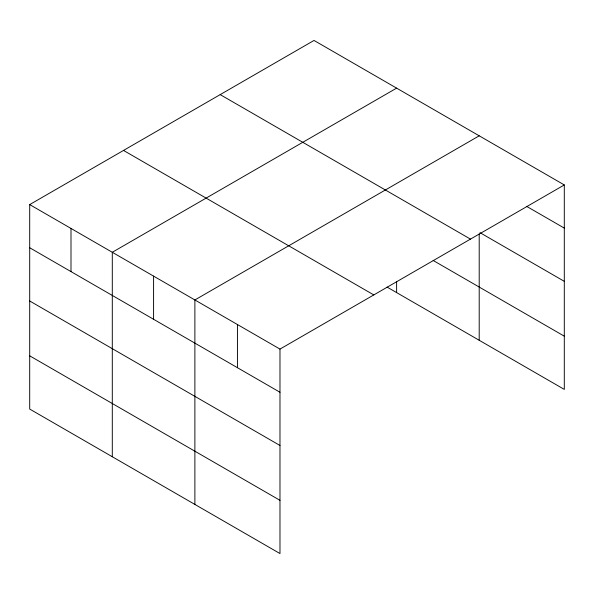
<?xml version="1.0" encoding="UTF-8"?>
<svg xmlns="http://www.w3.org/2000/svg" width="594" height="594" viewBox="0 0 594 594"><rect width="100%" height="100%" fill="white"/><g stroke="black" fill="none" stroke-linecap="round" stroke-linejoin="round"><path stroke-width="0.89" d="M564.3 184.942L314.018 40.444L29.7 204.596L29.7 409.058L279.982 553.556L279.982 349.094L564.3 184.942L564.3 389.404L387.08 287.088M396.614 88.135L112.296 252.279L112.296 456.741M479.202 135.818L194.884 299.963L194.884 504.425M526.566 206.326L564.3 228.111M480.004 232.67L564.3 281.333M220.196 94.617L470.478 239.115M433.145 260.454L564.3 336.174M123.522 150.43L373.804 294.928M29.7 204.596L279.982 349.094M29.7 247.757L279.982 392.255M29.7 300.987L279.982 445.485M29.7 355.828L279.982 500.326M479.202 234.036L479.202 340.273M396.614 281.578L396.614 292.59M237.437 324.532L237.437 367.693M153.586 276.121L153.586 319.282M70.998 228.438L70.998 271.599"/></g></svg>
